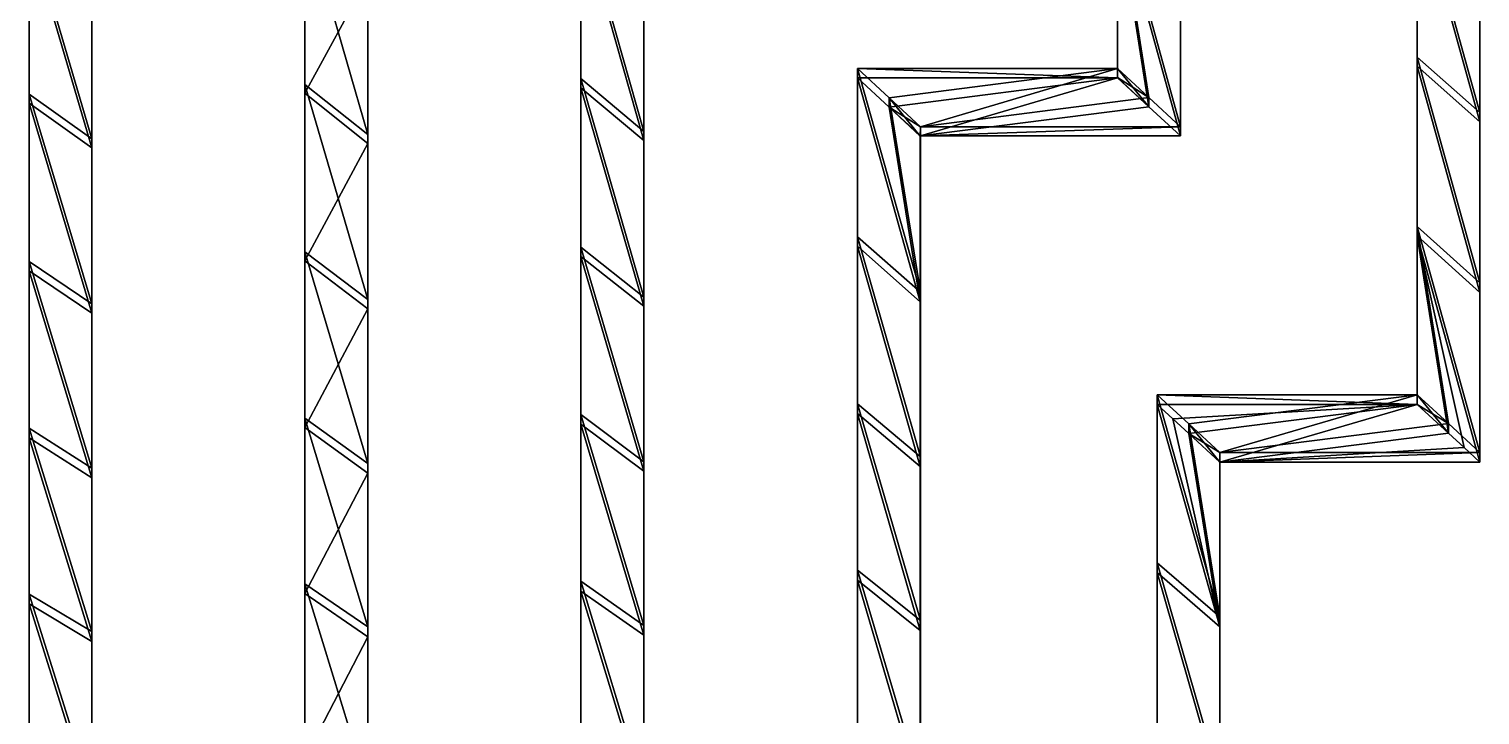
# Model space of a CAD drawing. Header units: inches. Extents: x -754 to 754, y 2181 to 6840.
# Drawn here: x -727 to -113, y 3650 to 3941 of the extents above; entities that cross this region are included whole.
import ezdxf

# ---------------------------------------------------------------- set-up
doc = ezdxf.new("R2010")
doc.units = ezdxf.units.IN
doc.header["$LTSCALE"] = 12.361043
doc.header["$MEASUREMENT"] = 0
for name, color, linetype in [('124', 7, 'CONTINUOUS'), ('125', 7, 'CONTINUOUS'), ('126', 7, 'CONTINUOUS'), ('127', 7, 'CONTINUOUS'), ('135', 7, 'CONTINUOUS'), ('136', 7, 'CONTINUOUS'), ('137', 7, 'CONTINUOUS'), ('138', 7, 'CONTINUOUS'), ('152', 7, 'CONTINUOUS'), ('154', 7, 'CONTINUOUS'), ('155', 7, 'CONTINUOUS'), ('161', 7, 'CONTINUOUS'), ('163', 7, 'CONTINUOUS'), ('164', 7, 'CONTINUOUS'), ('170', 7, 'CONTINUOUS'), ('171', 7, 'CONTINUOUS'), ('172', 7, 'CONTINUOUS'), ('173', 7, 'CONTINUOUS'), ('174', 7, 'CONTINUOUS'), ('175', 7, 'CONTINUOUS'), ('176', 7, 'CONTINUOUS'), ('177', 7, 'CONTINUOUS'), ('178', 7, 'CONTINUOUS'), ('190', 7, 'CONTINUOUS'), ('192', 7, 'CONTINUOUS'), ('193', 7, 'CONTINUOUS'), ('227', 7, 'CONTINUOUS'), ('228', 7, 'CONTINUOUS'), ('229', 7, 'CONTINUOUS'), ('230', 7, 'CONTINUOUS'), ('231', 7, 'CONTINUOUS'), ('232', 7, 'CONTINUOUS'), ('233', 7, 'CONTINUOUS'), ('234', 7, 'CONTINUOUS'), ('235', 7, 'CONTINUOUS'), ('236', 7, 'CONTINUOUS'), ('237', 7, 'CONTINUOUS'), ('238', 7, 'CONTINUOUS'), ('40', 7, 'CONTINUOUS'), ('43', 7, 'CONTINUOUS'), ('45', 7, 'CONTINUOUS'), ('49', 7, 'CONTINUOUS'), ('53', 7, 'CONTINUOUS'), ('57', 7, 'CONTINUOUS')]:
    doc.layers.add(name, color=color, linetype=linetype)

msp = doc.modelspace()

# ---------------------------------------------------------------- linework, layer by layer
at = {"layer": '124', "color": 7, "linetype": 'CONTINUOUS', "true_color": 0xa89b88}
for points in [[(-113.32, 3901.34, 45239.72), (-113.32, 3973.9, 45269.47), (-139.88, 3996.84, 45278.66), (-113.32, 3901.34, 45239.72)], [(-113.32, 3901.34, 45239.72), (-139.88, 3996.84, 45278.66), (-139.88, 3924.79, 45249.45), (-113.32, 3901.34, 45239.72)], [(-113.32, 3829.17, 45209.09), (-113.32, 3901.34, 45239.72), (-139.88, 3924.79, 45249.45), (-113.32, 3829.17, 45209.09)], [(-113.32, 3829.17, 45209.09), (-139.88, 3924.79, 45249.45), (-139.88, 3853.11, 45219.37), (-113.32, 3829.17, 45209.09)], [(-119.99, 3763.52, 45180.3), (-139.88, 3853.11, 45219.37), (-126.66, 3769.65, 45183.02), (-119.99, 3763.52, 45180.3)], [(-139.88, 3781.82, 45188.42), (-126.66, 3769.65, 45183.02), (-139.88, 3853.11, 45219.37), (-139.88, 3781.82, 45188.42)], [(-113.32, 3757.39, 45177.58), (-139.88, 3853.11, 45219.37), (-119.99, 3763.52, 45180.3), (-113.32, 3757.39, 45177.58)], [(-113.32, 3757.39, 45177.58), (-113.32, 3829.17, 45209.09), (-139.88, 3853.11, 45219.37), (-113.32, 3757.39, 45177.58)]]:
    msp.add_3dface(points, dxfattribs=at)
at = {"layer": '125', "color": 7, "linetype": 'CONTINUOUS', "true_color": 0xa89b88}
for points in [[(-139.9, 3785.86, 45179.27), (-126.66, 3773.71, 45173.88), (-139.88, 3781.82, 45188.42), (-139.9, 3785.86, 45179.27)], [(-126.66, 3773.71, 45173.88), (-126.66, 3769.65, 45183.02), (-139.88, 3781.82, 45188.42), (-126.66, 3773.71, 45173.88)]]:
    msp.add_3dface(points, dxfattribs=at)
at = {"layer": '126', "color": 7, "linetype": 'CONTINUOUS', "true_color": 0xa89b88}
for points in [[(-113.3, 3905.22, 45230.51), (-113.3, 3977.67, 45260.21), (-113.32, 3973.9, 45269.47), (-113.3, 3905.22, 45230.51)], [(-113.32, 3901.34, 45239.72), (-113.3, 3905.22, 45230.51), (-113.32, 3973.9, 45269.47), (-113.32, 3901.34, 45239.72)], [(-113.3, 3833.15, 45199.92), (-113.3, 3905.22, 45230.51), (-113.32, 3901.34, 45239.72), (-113.3, 3833.15, 45199.92)], [(-113.32, 3829.17, 45209.09), (-113.3, 3833.15, 45199.92), (-113.32, 3901.34, 45239.72), (-113.32, 3829.17, 45209.09)], [(-113.3, 3761.45, 45168.44), (-113.3, 3833.15, 45199.92), (-113.32, 3757.39, 45177.58), (-113.3, 3761.45, 45168.44)], [(-113.32, 3757.39, 45177.58), (-113.3, 3833.15, 45199.92), (-113.32, 3829.17, 45209.09), (-113.32, 3757.39, 45177.58)]]:
    msp.add_3dface(points, dxfattribs=at)
at = {"layer": '127', "color": 7, "linetype": 'CONTINUOUS', "true_color": 0xa89b88}
for points in [[(-139.9, 4000.54, 45269.37), (-139.9, 3928.6, 45240.21), (-139.88, 3996.84, 45278.66), (-139.9, 4000.54, 45269.37)], [(-139.88, 3996.84, 45278.66), (-139.9, 3928.6, 45240.21), (-139.88, 3924.79, 45249.45), (-139.88, 3996.84, 45278.66)], [(-139.9, 3928.6, 45240.21), (-139.9, 3857.04, 45210.17), (-139.88, 3924.79, 45249.45), (-139.9, 3928.6, 45240.21)], [(-139.88, 3924.79, 45249.45), (-139.9, 3857.04, 45210.17), (-139.88, 3853.11, 45219.37), (-139.88, 3924.79, 45249.45)], [(-139.9, 3857.04, 45210.17), (-139.9, 3785.86, 45179.27), (-139.88, 3853.11, 45219.37), (-139.9, 3857.04, 45210.17)], [(-139.9, 3785.86, 45179.27), (-139.88, 3781.82, 45188.42), (-139.88, 3853.11, 45219.37), (-139.9, 3785.86, 45179.27)]]:
    msp.add_3dface(points, dxfattribs=at)
at = {"layer": '135', "color": 7, "linetype": 'CONTINUOUS', "true_color": 0xa89b88}
for points in [[(-240.02, 3895.29, 45237.2), (-266.58, 3992.07, 45276.75), (-253.36, 3907.67, 45242.35), (-240.02, 3895.29, 45237.2)], [(-266.58, 3919.96, 45247.46), (-253.36, 3907.67, 45242.35), (-266.58, 3992.07, 45276.75), (-266.58, 3919.96, 45247.46)], [(-240.02, 3895.29, 45237.2), (-240.02, 3967.92, 45267.06), (-266.58, 3992.07, 45276.75), (-240.02, 3895.29, 45237.2)]]:
    msp.add_3dface(points, dxfattribs=at)
at = {"layer": '136', "color": 7, "linetype": 'CONTINUOUS', "true_color": 0xa89b88}
for points in [[(-266.6, 3923.78, 45238.22), (-253.36, 3911.51, 45233.11), (-266.58, 3919.96, 45247.46), (-266.6, 3923.78, 45238.22)], [(-253.36, 3911.51, 45233.11), (-253.36, 3907.67, 45242.35), (-266.58, 3919.96, 45247.46), (-253.36, 3911.51, 45233.11)]]:
    msp.add_3dface(points, dxfattribs=at)
at = {"layer": '137', "color": 7, "linetype": 'CONTINUOUS', "true_color": 0xa89b88}
for points in [[(-240, 3899.13, 45227.96), (-240, 3971.73, 45257.81), (-240.02, 3895.29, 45237.2), (-240, 3899.13, 45227.96)], [(-240.02, 3895.29, 45237.2), (-240, 3971.73, 45257.81), (-240.02, 3967.92, 45267.06), (-240.02, 3895.29, 45237.2)]]:
    msp.add_3dface(points, dxfattribs=at)
at = {"layer": '138', "color": 7, "linetype": 'CONTINUOUS', "true_color": 0xa89b88}
for points in [[(-266.6, 3995.83, 45267.49), (-266.6, 3923.78, 45238.22), (-266.58, 3992.07, 45276.75), (-266.6, 3995.83, 45267.49)], [(-266.6, 3923.78, 45238.22), (-266.58, 3919.96, 45247.46), (-266.58, 3992.07, 45276.75), (-266.6, 3923.78, 45238.22)]]:
    msp.add_3dface(points, dxfattribs=at)
at = {"layer": '152', "color": 7, "linetype": 'CONTINUOUS', "true_color": 0xa89b88}
for points in [[(-493.58, 3987.4, 45274.89), (-493.58, 3915.71, 45245.7), (-467.02, 3893.38, 45236.39), (-493.58, 3987.4, 45274.89)], [(-493.58, 3987.4, 45274.89), (-467.02, 3893.38, 45236.39), (-467.02, 3963.79, 45265.39), (-493.58, 3987.4, 45274.89)], [(-493.58, 3915.71, 45245.7), (-493.58, 3844.38, 45215.63), (-467.02, 3823.3, 45206.55), (-493.58, 3915.71, 45245.7)], [(-493.58, 3915.71, 45245.7), (-467.02, 3823.3, 45206.55), (-467.02, 3893.38, 45236.39), (-493.58, 3915.71, 45245.7)], [(-493.58, 3844.38, 45215.63), (-493.59, 3773.43, 45184.71), (-467.01, 3753.57, 45175.87), (-493.58, 3844.38, 45215.63)], [(-493.58, 3844.38, 45215.63), (-467.01, 3753.57, 45175.87), (-467.02, 3823.3, 45206.55), (-493.58, 3844.38, 45215.63)], [(-493.59, 3773.43, 45184.71), (-493.59, 3702.86, 45152.93), (-467.01, 3684.21, 45144.35), (-493.59, 3773.43, 45184.71)], [(-493.59, 3773.43, 45184.71), (-467.01, 3684.21, 45144.35), (-467.01, 3753.57, 45175.87), (-493.59, 3773.43, 45184.71)], [(-493.59, 3702.86, 45152.93), (-493.59, 3632.69, 45120.29), (-467.01, 3615.23, 45112.01), (-493.59, 3702.86, 45152.93)], [(-493.59, 3702.86, 45152.93), (-467.01, 3615.23, 45112.01), (-467.01, 3684.21, 45144.35), (-493.59, 3702.86, 45152.93)]]:
    msp.add_3dface(points, dxfattribs=at)
at = {"layer": '154', "color": 7, "linetype": 'CONTINUOUS', "true_color": 0xa89b88}
for points in [[(-493.6, 3991.13, 45265.61), (-493.6, 3919.55, 45236.46), (-493.58, 3987.4, 45274.89), (-493.6, 3991.13, 45265.61)], [(-493.58, 3987.4, 45274.89), (-493.6, 3919.55, 45236.46), (-493.58, 3915.71, 45245.7), (-493.58, 3987.4, 45274.89)], [(-493.6, 3919.55, 45236.46), (-493.6, 3848.33, 45206.45), (-493.58, 3915.71, 45245.7), (-493.6, 3919.55, 45236.46)], [(-493.58, 3915.71, 45245.7), (-493.6, 3848.33, 45206.45), (-493.58, 3844.38, 45215.63), (-493.58, 3915.71, 45245.7)], [(-493.6, 3848.33, 45206.45), (-493.6, 3777.49, 45175.57), (-493.58, 3844.38, 45215.63), (-493.6, 3848.33, 45206.45)], [(-493.58, 3844.38, 45215.63), (-493.6, 3777.49, 45175.57), (-493.59, 3773.43, 45184.71), (-493.58, 3844.38, 45215.63)], [(-493.6, 3777.49, 45175.57), (-493.6, 3707.03, 45143.84), (-493.59, 3773.43, 45184.71), (-493.6, 3777.49, 45175.57)], [(-493.59, 3773.43, 45184.71), (-493.6, 3707.03, 45143.84), (-493.59, 3702.86, 45152.93), (-493.59, 3773.43, 45184.71)], [(-493.6, 3707.03, 45143.84), (-493.6, 3636.97, 45111.26), (-493.59, 3702.86, 45152.93), (-493.6, 3707.03, 45143.84)], [(-493.59, 3702.86, 45152.93), (-493.6, 3636.97, 45111.26), (-493.59, 3632.69, 45120.29), (-493.59, 3702.86, 45152.93)]]:
    msp.add_3dface(points, dxfattribs=at)
at = {"layer": '155', "color": 7, "linetype": 'CONTINUOUS', "true_color": 0xa89b88}
for points in [[(-467, 3897.14, 45227.13), (-467, 3967.49, 45256.1), (-467.02, 3893.38, 45236.39), (-467, 3897.14, 45227.13)], [(-467.02, 3893.38, 45236.39), (-467, 3967.49, 45256.1), (-467.02, 3963.79, 45265.39), (-467.02, 3893.38, 45236.39)], [(-467, 3827.15, 45197.33), (-467, 3897.14, 45227.13), (-467.02, 3823.3, 45206.55), (-467, 3827.15, 45197.33)], [(-467.02, 3823.3, 45206.55), (-467, 3897.14, 45227.13), (-467.02, 3893.38, 45236.39), (-467.02, 3823.3, 45206.55)], [(-467.01, 3753.57, 45175.87), (-467, 3827.15, 45197.33), (-467.02, 3823.3, 45206.55), (-467.01, 3753.57, 45175.87)], [(-467, 3757.53, 45166.69), (-467, 3827.15, 45197.33), (-467.01, 3753.57, 45175.87), (-467, 3757.53, 45166.69)], [(-467, 3688.29, 45135.23), (-467, 3757.53, 45166.69), (-467.01, 3684.21, 45144.35), (-467, 3688.29, 45135.23)], [(-467.01, 3684.21, 45144.35), (-467, 3757.53, 45166.69), (-467.01, 3753.57, 45175.87), (-467.01, 3684.21, 45144.35)], [(-467, 3619.43, 45102.93), (-467, 3688.29, 45135.23), (-467.01, 3615.23, 45112.01), (-467, 3619.43, 45102.93)], [(-467.01, 3615.23, 45112.01), (-467, 3688.29, 45135.23), (-467.01, 3684.21, 45144.35), (-467.01, 3615.23, 45112.01)]]:
    msp.add_3dface(points, dxfattribs=at)
at = {"layer": '161', "color": 7, "linetype": 'CONTINUOUS', "true_color": 0xa89b88}
for points in [[(-610.28, 3984.61, 45273.77), (-610.28, 3913.39, 45244.73), (-583.72, 3962.35, 45264.8), (-610.28, 3984.61, 45273.77)], [(-610.28, 3913.39, 45244.73), (-583.72, 3892.11, 45235.86), (-583.72, 3962.35, 45264.8), (-610.28, 3913.39, 45244.73)], [(-610.28, 3913.39, 45244.73), (-610.29, 3842.52, 45214.83), (-583.72, 3892.11, 45235.86), (-610.28, 3913.39, 45244.73)], [(-610.29, 3842.52, 45214.83), (-583.71, 3822.22, 45206.08), (-583.72, 3892.11, 45235.86), (-610.29, 3842.52, 45214.83)], [(-610.29, 3842.52, 45214.83), (-610.29, 3772.01, 45184.08), (-583.71, 3822.22, 45206.08), (-610.29, 3842.52, 45214.83)], [(-610.29, 3772.01, 45184.08), (-583.71, 3752.7, 45175.48), (-583.71, 3822.22, 45206.08), (-610.29, 3772.01, 45184.08)], [(-610.29, 3772.01, 45184.08), (-610.29, 3701.87, 45152.47), (-583.71, 3752.7, 45175.48), (-610.29, 3772.01, 45184.08)], [(-610.29, 3701.87, 45152.47), (-583.71, 3683.57, 45144.06), (-583.71, 3752.7, 45175.48), (-610.29, 3701.87, 45152.47)], [(-610.29, 3701.87, 45152.47), (-610.29, 3632.12, 45120.02), (-583.71, 3683.57, 45144.06), (-610.29, 3701.87, 45152.47)], [(-610.29, 3632.12, 45120.02), (-583.71, 3614.83, 45111.82), (-583.71, 3683.57, 45144.06), (-610.29, 3632.12, 45120.02)]]:
    msp.add_3dface(points, dxfattribs=at)
at = {"layer": '163', "color": 7, "linetype": 'CONTINUOUS', "true_color": 0xa89b88}
for points in [[(-610.3, 3988.2, 45264.44), (-610.3, 3917.08, 45235.45), (-610.28, 3913.39, 45244.73), (-610.3, 3988.2, 45264.44)], [(-610.28, 3984.61, 45273.77), (-610.3, 3988.2, 45264.44), (-610.28, 3913.39, 45244.73), (-610.28, 3984.61, 45273.77)], [(-610.3, 3917.08, 45235.45), (-610.3, 3846.32, 45205.6), (-610.29, 3842.52, 45214.83), (-610.3, 3917.08, 45235.45)], [(-610.28, 3913.39, 45244.73), (-610.3, 3917.08, 45235.45), (-610.29, 3842.52, 45214.83), (-610.28, 3913.39, 45244.73)], [(-610.3, 3846.32, 45205.6), (-610.3, 3775.94, 45174.9), (-610.29, 3772.01, 45184.08), (-610.3, 3846.32, 45205.6)], [(-610.29, 3842.52, 45214.83), (-610.3, 3846.32, 45205.6), (-610.29, 3772.01, 45184.08), (-610.29, 3842.52, 45214.83)], [(-610.3, 3775.94, 45174.9), (-610.3, 3705.94, 45143.35), (-610.29, 3701.87, 45152.47), (-610.3, 3775.94, 45174.9)], [(-610.29, 3772.01, 45184.08), (-610.3, 3775.94, 45174.9), (-610.29, 3701.87, 45152.47), (-610.29, 3772.01, 45184.08)], [(-610.3, 3705.94, 45143.35), (-610.3, 3636.33, 45110.97), (-610.29, 3632.12, 45120.02), (-610.3, 3705.94, 45143.35)], [(-610.29, 3701.87, 45152.47), (-610.3, 3705.94, 45143.35), (-610.29, 3632.12, 45120.02), (-610.29, 3701.87, 45152.47)]]:
    msp.add_3dface(points, dxfattribs=at)
at = {"layer": '164', "color": 7, "linetype": 'CONTINUOUS', "true_color": 0xa89b88}
for points in [[(-583.7, 3895.96, 45226.64), (-583.7, 3966.09, 45255.53), (-583.72, 3892.11, 45235.86), (-583.7, 3895.96, 45226.64)], [(-583.72, 3892.11, 45235.86), (-583.7, 3966.09, 45255.53), (-583.72, 3962.35, 45264.8), (-583.72, 3892.11, 45235.86)], [(-583.71, 3822.22, 45206.08), (-583.7, 3895.96, 45226.64), (-583.72, 3892.11, 45235.86), (-583.71, 3822.22, 45206.08)], [(-583.7, 3826.19, 45196.92), (-583.7, 3895.96, 45226.64), (-583.71, 3822.22, 45206.08), (-583.7, 3826.19, 45196.92)], [(-583.7, 3756.78, 45166.36), (-583.7, 3826.19, 45196.92), (-583.71, 3752.7, 45175.48), (-583.7, 3756.78, 45166.36)], [(-583.71, 3752.7, 45175.48), (-583.7, 3826.19, 45196.92), (-583.71, 3822.22, 45206.08), (-583.71, 3752.7, 45175.48)], [(-583.7, 3687.75, 45134.99), (-583.7, 3756.78, 45166.36), (-583.71, 3683.57, 45144.06), (-583.7, 3687.75, 45134.99)], [(-583.71, 3683.57, 45144.06), (-583.7, 3756.78, 45166.36), (-583.71, 3752.7, 45175.48), (-583.71, 3683.57, 45144.06)], [(-583.7, 3619.1, 45102.79), (-583.7, 3687.75, 45134.99), (-583.71, 3614.83, 45111.82), (-583.7, 3619.1, 45102.79)], [(-583.71, 3614.83, 45111.82), (-583.7, 3687.75, 45134.99), (-583.71, 3683.57, 45144.06), (-583.71, 3614.83, 45111.82)]]:
    msp.add_3dface(points, dxfattribs=at)
at = {"layer": '170', "color": 7, "linetype": 'CONTINUOUS', "true_color": 0xa89b88}
for points in [[(-249.9, 3714.88, 45147.43), (-249.9, 3785.86, 45179.27), (-223.3, 3691.96, 45136.92), (-249.9, 3714.88, 45147.43)], [(-223.3, 3691.96, 45136.92), (-249.9, 3785.86, 45179.27), (-236.47, 3773.54, 45173.81), (-223.3, 3691.96, 45136.92)], [(-223.3, 3761.45, 45168.44), (-223.3, 3691.96, 45136.92), (-236.47, 3773.54, 45173.81), (-223.3, 3761.45, 45168.44)], [(-249.9, 3644.3, 45114.71), (-249.9, 3714.88, 45147.43), (-223.3, 3622.85, 45104.56), (-249.9, 3644.3, 45114.71)], [(-223.3, 3622.85, 45104.56), (-249.9, 3714.88, 45147.43), (-223.3, 3691.96, 45136.92), (-223.3, 3622.85, 45104.56)]]:
    msp.add_3dface(points, dxfattribs=at)
at = {"layer": '171', "color": 7, "linetype": 'CONTINUOUS', "true_color": 0xa89b88}
for points in [[(-223.32, 3687.81, 45146.01), (-249.88, 3781.8, 45188.41), (-249.88, 3710.75, 45156.53), (-223.32, 3687.81, 45146.01)], [(-249.88, 3781.8, 45188.41), (-223.32, 3687.81, 45146.01), (-243.18, 3775.64, 45185.68), (-249.88, 3781.8, 45188.41)], [(-243.18, 3775.64, 45185.68), (-223.32, 3687.81, 45146.01), (-236.47, 3769.48, 45182.95), (-243.18, 3775.64, 45185.68)], [(-223.32, 3757.38, 45177.57), (-236.47, 3769.48, 45182.95), (-223.32, 3687.81, 45146.01), (-223.32, 3757.38, 45177.57)], [(-223.32, 3618.62, 45113.62), (-223.32, 3687.81, 45146.01), (-249.88, 3710.75, 45156.53), (-223.32, 3618.62, 45113.62)], [(-223.32, 3618.62, 45113.62), (-249.88, 3710.75, 45156.53), (-249.88, 3640.09, 45123.78), (-223.32, 3618.62, 45113.62)]]:
    msp.add_3dface(points, dxfattribs=at)
at = {"layer": '172', "color": 7, "linetype": 'CONTINUOUS', "true_color": 0xa89b88}
for points in [[(-223.3, 3691.96, 45136.92), (-223.3, 3761.45, 45168.44), (-223.32, 3687.81, 45146.01), (-223.3, 3691.96, 45136.92)], [(-223.32, 3687.81, 45146.01), (-223.3, 3761.45, 45168.44), (-223.32, 3757.38, 45177.57), (-223.32, 3687.81, 45146.01)], [(-223.3, 3622.85, 45104.56), (-223.3, 3691.96, 45136.92), (-223.32, 3618.62, 45113.62), (-223.3, 3622.85, 45104.56)], [(-223.32, 3618.62, 45113.62), (-223.3, 3691.96, 45136.92), (-223.32, 3687.81, 45146.01), (-223.32, 3618.62, 45113.62)]]:
    msp.add_3dface(points, dxfattribs=at)
at = {"layer": '173', "color": 7, "linetype": 'CONTINUOUS', "true_color": 0xa89b88}
for points in [[(-223.3, 3761.45, 45168.44), (-236.47, 3773.54, 45173.81), (-223.32, 3757.38, 45177.57), (-223.3, 3761.45, 45168.44)], [(-223.32, 3757.38, 45177.57), (-236.47, 3773.54, 45173.81), (-236.47, 3769.48, 45182.95), (-223.32, 3757.38, 45177.57)]]:
    msp.add_3dface(points, dxfattribs=at)
at = {"layer": '174', "color": 7, "linetype": 'CONTINUOUS', "true_color": 0xa89b88}
for points in [[(-249.9, 3785.86, 45179.27), (-249.9, 3714.88, 45147.43), (-249.88, 3781.8, 45188.41), (-249.9, 3785.86, 45179.27)], [(-249.88, 3781.8, 45188.41), (-249.9, 3714.88, 45147.43), (-249.88, 3710.75, 45156.53), (-249.88, 3781.8, 45188.41)], [(-249.9, 3714.88, 45147.43), (-249.9, 3644.3, 45114.71), (-249.88, 3640.09, 45123.78), (-249.9, 3714.88, 45147.43)], [(-249.88, 3710.75, 45156.53), (-249.9, 3714.88, 45147.43), (-249.88, 3640.09, 45123.78), (-249.88, 3710.75, 45156.53)]]:
    msp.add_3dface(points, dxfattribs=at)
at = {"layer": '175', "color": 7, "linetype": 'CONTINUOUS', "true_color": 0xa89b88}
for points in [[(-376.58, 3919.94, 45247.45), (-350.02, 3825.24, 45207.39), (-363.2, 3907.53, 45242.29), (-376.58, 3919.94, 45247.45)], [(-376.58, 3919.94, 45247.45), (-376.58, 3848.76, 45217.51), (-350.02, 3825.24, 45207.39), (-376.58, 3919.94, 45247.45)], [(-350.02, 3895.27, 45237.19), (-363.2, 3907.53, 45242.29), (-350.02, 3825.24, 45207.39), (-350.02, 3895.27, 45237.19)], [(-376.58, 3848.76, 45217.51), (-376.58, 3777.94, 45186.71), (-350.02, 3755.56, 45176.76), (-376.58, 3848.76, 45217.51)], [(-376.58, 3848.76, 45217.51), (-350.02, 3755.56, 45176.76), (-350.02, 3825.24, 45207.39), (-376.58, 3848.76, 45217.51)], [(-376.58, 3777.94, 45186.71), (-376.58, 3707.51, 45155.05), (-350.02, 3686.27, 45145.3), (-376.58, 3777.94, 45186.71)], [(-376.58, 3777.94, 45186.71), (-350.02, 3686.27, 45145.3), (-350.02, 3755.56, 45176.76), (-376.58, 3777.94, 45186.71)], [(-376.58, 3707.51, 45155.05), (-376.59, 3637.47, 45122.54), (-350.01, 3617.35, 45113.01), (-376.58, 3707.51, 45155.05)], [(-376.58, 3707.51, 45155.05), (-350.01, 3617.35, 45113.01), (-350.02, 3686.27, 45145.3), (-376.58, 3707.51, 45155.05)]]:
    msp.add_3dface(points, dxfattribs=at)
at = {"layer": '176', "color": 7, "linetype": 'CONTINUOUS', "true_color": 0xa89b88}
for points in [[(-350, 3899.13, 45227.96), (-363.2, 3911.37, 45233.05), (-350.02, 3895.27, 45237.19), (-350, 3899.13, 45227.96)], [(-363.2, 3911.37, 45233.05), (-363.2, 3907.53, 45242.29), (-350.02, 3895.27, 45237.19), (-363.2, 3911.37, 45233.05)]]:
    msp.add_3dface(points, dxfattribs=at)
at = {"layer": '177', "color": 7, "linetype": 'CONTINUOUS', "true_color": 0xa89b88}
for points in [[(-376.6, 3923.78, 45238.22), (-376.6, 3852.7, 45208.32), (-376.58, 3919.94, 45247.45), (-376.6, 3923.78, 45238.22)], [(-376.58, 3919.94, 45247.45), (-376.6, 3852.7, 45208.32), (-376.58, 3848.76, 45217.51), (-376.58, 3919.94, 45247.45)], [(-376.6, 3852.7, 45208.32), (-376.6, 3782, 45177.57), (-376.58, 3848.76, 45217.51), (-376.6, 3852.7, 45208.32)], [(-376.58, 3848.76, 45217.51), (-376.6, 3782, 45177.57), (-376.58, 3777.94, 45186.71), (-376.58, 3848.76, 45217.51)], [(-376.6, 3782, 45177.57), (-376.6, 3711.67, 45145.96), (-376.58, 3777.94, 45186.71), (-376.6, 3782, 45177.57)], [(-376.58, 3777.94, 45186.71), (-376.6, 3711.67, 45145.96), (-376.58, 3707.51, 45155.05), (-376.58, 3777.94, 45186.71)], [(-376.6, 3711.67, 45145.96), (-376.6, 3641.75, 45113.51), (-376.58, 3707.51, 45155.05), (-376.6, 3711.67, 45145.96)], [(-376.58, 3707.51, 45155.05), (-376.6, 3641.75, 45113.51), (-376.59, 3637.47, 45122.54), (-376.58, 3707.51, 45155.05)]]:
    msp.add_3dface(points, dxfattribs=at)
at = {"layer": '178', "color": 7, "linetype": 'CONTINUOUS', "true_color": 0xa89b88}
for points in [[(-350, 3829.2, 45198.21), (-350, 3899.13, 45227.96), (-350.02, 3825.24, 45207.39), (-350, 3829.2, 45198.21)], [(-350, 3899.13, 45227.96), (-350.02, 3895.27, 45237.19), (-350.02, 3825.24, 45207.39), (-350, 3899.13, 45227.96)], [(-350, 3759.63, 45167.63), (-350, 3829.2, 45198.21), (-350.02, 3755.56, 45176.76), (-350, 3759.63, 45167.63)], [(-350.02, 3755.56, 45176.76), (-350, 3829.2, 45198.21), (-350.02, 3825.24, 45207.39), (-350.02, 3755.56, 45176.76)], [(-350, 3690.44, 45136.22), (-350, 3759.63, 45167.63), (-350.02, 3686.27, 45145.3), (-350, 3690.44, 45136.22)], [(-350.02, 3686.27, 45145.3), (-350, 3759.63, 45167.63), (-350.02, 3755.56, 45176.76), (-350.02, 3686.27, 45145.3)], [(-350.01, 3617.35, 45113.01), (-350, 3690.44, 45136.22), (-350.02, 3686.27, 45145.3), (-350.01, 3617.35, 45113.01)], [(-350, 3621.64, 45103.99), (-350, 3690.44, 45136.22), (-350.01, 3617.35, 45113.01), (-350, 3621.64, 45103.99)]]:
    msp.add_3dface(points, dxfattribs=at)
at = {"layer": '190', "color": 7, "linetype": 'CONTINUOUS', "true_color": 0xa89b88}
for points in [[(-726.99, 3980.51, 45272.12), (-726.99, 3909.19, 45242.99), (-700.41, 3890.22, 45235.07), (-726.99, 3980.51, 45272.12)], [(-726.99, 3980.51, 45272.12), (-700.41, 3890.22, 45235.07), (-700.41, 3960.5, 45264.05), (-726.99, 3980.51, 45272.12)], [(-726.99, 3909.19, 45242.99), (-726.99, 3838.23, 45213), (-700.41, 3820.31, 45205.26), (-726.99, 3909.19, 45242.99)], [(-726.99, 3909.19, 45242.99), (-700.41, 3820.31, 45205.26), (-700.41, 3890.22, 45235.07), (-726.99, 3909.19, 45242.99)], [(-726.99, 3838.23, 45213), (-726.99, 3767.65, 45182.15), (-700.41, 3750.76, 45174.62), (-726.99, 3838.23, 45213)], [(-726.99, 3838.23, 45213), (-700.41, 3750.76, 45174.62), (-700.41, 3820.31, 45205.26), (-726.99, 3838.23, 45213)], [(-726.99, 3767.65, 45182.15), (-726.99, 3697.45, 45150.45), (-700.41, 3681.58, 45143.15), (-726.99, 3767.65, 45182.15)], [(-726.99, 3767.65, 45182.15), (-700.41, 3681.58, 45143.15), (-700.41, 3750.76, 45174.62), (-726.99, 3767.65, 45182.15)], [(-726.99, 3697.45, 45150.45), (-726.99, 3627.62, 45117.9), (-700.41, 3612.77, 45110.85), (-726.99, 3697.45, 45150.45)], [(-726.99, 3697.45, 45150.45), (-700.41, 3612.77, 45110.85), (-700.41, 3681.58, 45143.15), (-726.99, 3697.45, 45150.45)]]:
    msp.add_3dface(points, dxfattribs=at)
at = {"layer": '192', "color": 7, "linetype": 'CONTINUOUS', "true_color": 0xa89b88}
for points in [[(-727, 3984.24, 45262.86), (-727, 3913.03, 45233.77), (-726.99, 3980.51, 45272.12), (-727, 3984.24, 45262.86)], [(-726.99, 3980.51, 45272.12), (-727, 3913.03, 45233.77), (-726.99, 3909.19, 45242.99), (-726.99, 3980.51, 45272.12)], [(-727, 3913.03, 45233.77), (-727, 3842.18, 45203.82), (-726.99, 3909.19, 45242.99), (-727, 3913.03, 45233.77)], [(-726.99, 3909.19, 45242.99), (-727, 3842.18, 45203.82), (-726.99, 3838.23, 45213), (-726.99, 3909.19, 45242.99)], [(-727, 3842.18, 45203.82), (-727, 3771.71, 45173.02), (-726.99, 3838.23, 45213), (-727, 3842.18, 45203.82)], [(-726.99, 3838.23, 45213), (-727, 3771.71, 45173.02), (-726.99, 3767.65, 45182.15), (-726.99, 3838.23, 45213)], [(-727, 3771.71, 45173.02), (-727, 3701.61, 45141.37), (-726.99, 3697.45, 45150.45), (-727, 3771.71, 45173.02)], [(-726.99, 3767.65, 45182.15), (-727, 3771.71, 45173.02), (-726.99, 3697.45, 45150.45), (-726.99, 3767.65, 45182.15)], [(-727, 3701.61, 45141.37), (-727, 3631.91, 45108.88), (-726.99, 3697.45, 45150.45), (-727, 3701.61, 45141.37)], [(-726.99, 3697.45, 45150.45), (-727, 3631.91, 45108.88), (-726.99, 3627.62, 45117.9), (-726.99, 3697.45, 45150.45)]]:
    msp.add_3dface(points, dxfattribs=at)
at = {"layer": '193', "color": 7, "linetype": 'CONTINUOUS', "true_color": 0xa89b88}
for points in [[(-700.4, 3894.08, 45225.86), (-700.4, 3964.25, 45254.79), (-700.41, 3890.22, 45235.07), (-700.4, 3894.08, 45225.86)], [(-700.41, 3890.22, 45235.07), (-700.4, 3964.25, 45254.79), (-700.41, 3960.5, 45264.05), (-700.41, 3890.22, 45235.07)], [(-700.4, 3824.27, 45196.09), (-700.4, 3894.08, 45225.86), (-700.41, 3820.31, 45205.26), (-700.4, 3824.27, 45196.09)], [(-700.41, 3820.31, 45205.26), (-700.4, 3894.08, 45225.86), (-700.41, 3890.22, 45235.07), (-700.41, 3820.31, 45205.26)], [(-700.4, 3754.83, 45165.49), (-700.4, 3824.27, 45196.09), (-700.41, 3750.76, 45174.62), (-700.4, 3754.83, 45165.49)], [(-700.41, 3750.76, 45174.62), (-700.4, 3824.27, 45196.09), (-700.41, 3820.31, 45205.26), (-700.41, 3750.76, 45174.62)], [(-700.4, 3685.76, 45134.07), (-700.4, 3754.83, 45165.49), (-700.41, 3681.58, 45143.15), (-700.4, 3685.76, 45134.07)], [(-700.41, 3681.58, 45143.15), (-700.4, 3754.83, 45165.49), (-700.41, 3750.76, 45174.62), (-700.41, 3681.58, 45143.15)], [(-700.4, 3617.07, 45101.82), (-700.4, 3685.76, 45134.07), (-700.41, 3612.77, 45110.85), (-700.4, 3617.07, 45101.82)], [(-700.41, 3612.77, 45110.85), (-700.4, 3685.76, 45134.07), (-700.41, 3681.58, 45143.15), (-700.41, 3612.77, 45110.85)]]:
    msp.add_3dface(points, dxfattribs=at)
at = {"layer": '227', "color": 7, "linetype": 'CONTINUOUS', "true_color": 0xa89b88}
for points in [[(-236.47, 3773.54, 45173.81), (-249.9, 3785.86, 45179.27), (-139.9, 3785.86, 45179.27), (-236.47, 3773.54, 45173.81)], [(-236.47, 3773.54, 45173.81), (-139.9, 3785.86, 45179.27), (-223.3, 3761.45, 45168.44), (-236.47, 3773.54, 45173.81)], [(-139.9, 3785.86, 45179.27), (-126.66, 3773.71, 45173.88), (-223.3, 3761.45, 45168.44), (-139.9, 3785.86, 45179.27)], [(-126.66, 3773.71, 45173.88), (-113.3, 3761.45, 45168.44), (-223.3, 3761.45, 45168.44), (-126.66, 3773.71, 45173.88)]]:
    msp.add_3dface(points, dxfattribs=at)
at = {"layer": '228', "color": 7, "linetype": 'CONTINUOUS', "true_color": 0xa89b88}
for points in [[(-249.88, 3781.8, 45188.41), (-243.18, 3775.64, 45185.68), (-139.9, 3781.8, 45188.41), (-249.88, 3781.8, 45188.41)], [(-243.18, 3775.64, 45185.68), (-236.47, 3769.48, 45182.95), (-139.9, 3781.8, 45188.41), (-243.18, 3775.64, 45185.68)], [(-223.3, 3757.39, 45177.58), (-139.9, 3781.8, 45188.41), (-236.47, 3769.48, 45182.95), (-223.3, 3757.39, 45177.58)], [(-139.9, 3781.8, 45188.41), (-223.3, 3757.39, 45177.58), (-126.66, 3769.65, 45183.02), (-139.9, 3781.8, 45188.41)], [(-119.99, 3763.52, 45180.3), (-126.66, 3769.65, 45183.02), (-223.3, 3757.39, 45177.58), (-119.99, 3763.52, 45180.3)], [(-113.32, 3757.39, 45177.58), (-119.99, 3763.52, 45180.3), (-223.3, 3757.39, 45177.58), (-113.32, 3757.39, 45177.58)]]:
    msp.add_3dface(points, dxfattribs=at)
at = {"layer": '229', "color": 7, "linetype": 'CONTINUOUS', "true_color": 0xa89b88}
for points in [[(-126.66, 3769.65, 45183.02), (-126.66, 3773.71, 45173.88), (-139.9, 3785.86, 45179.27), (-126.66, 3769.65, 45183.02)], [(-126.66, 3769.65, 45183.02), (-139.9, 3785.86, 45179.27), (-139.9, 3781.8, 45188.41), (-126.66, 3769.65, 45183.02)]]:
    msp.add_3dface(points, dxfattribs=at)
at = {"layer": '230', "color": 7, "linetype": 'CONTINUOUS', "true_color": 0xa89b88}
for points in [[(-249.9, 3785.86, 45179.27), (-249.88, 3781.8, 45188.41), (-139.9, 3781.8, 45188.41), (-249.9, 3785.86, 45179.27)], [(-139.9, 3785.86, 45179.27), (-249.9, 3785.86, 45179.27), (-139.9, 3781.8, 45188.41), (-139.9, 3785.86, 45179.27)]]:
    msp.add_3dface(points, dxfattribs=at)
at = {"layer": '231', "color": 7, "linetype": 'CONTINUOUS', "true_color": 0xa89b88}
for points in [[(-236.47, 3769.48, 45182.95), (-236.47, 3773.54, 45173.81), (-223.3, 3761.45, 45168.44), (-236.47, 3769.48, 45182.95)], [(-236.47, 3769.48, 45182.95), (-223.3, 3761.45, 45168.44), (-223.3, 3757.39, 45177.58), (-236.47, 3769.48, 45182.95)]]:
    msp.add_3dface(points, dxfattribs=at)
at = {"layer": '232', "color": 7, "linetype": 'CONTINUOUS', "true_color": 0xa89b88}
for points in [[(-113.3, 3761.45, 45168.44), (-113.32, 3757.39, 45177.58), (-223.3, 3757.39, 45177.58), (-113.3, 3761.45, 45168.44)], [(-223.3, 3761.45, 45168.44), (-113.3, 3761.45, 45168.44), (-223.3, 3757.39, 45177.58), (-223.3, 3761.45, 45168.44)]]:
    msp.add_3dface(points, dxfattribs=at)
at = {"layer": '233', "color": 7, "linetype": 'CONTINUOUS', "true_color": 0xa89b88}
for points in [[(-363.2, 3911.37, 45233.05), (-376.6, 3923.78, 45238.22), (-266.6, 3923.78, 45238.22), (-363.2, 3911.37, 45233.05)], [(-363.2, 3911.37, 45233.05), (-266.6, 3923.78, 45238.22), (-350, 3899.13, 45227.96), (-363.2, 3911.37, 45233.05)], [(-266.6, 3923.78, 45238.22), (-253.36, 3911.51, 45233.11), (-350, 3899.13, 45227.96), (-266.6, 3923.78, 45238.22)], [(-253.36, 3911.51, 45233.11), (-240, 3899.13, 45227.96), (-350, 3899.13, 45227.96), (-253.36, 3911.51, 45233.11)]]:
    msp.add_3dface(points, dxfattribs=at)
at = {"layer": '234', "color": 7, "linetype": 'CONTINUOUS', "true_color": 0xa89b88}
for points in [[(-376.58, 3919.94, 45247.45), (-363.2, 3907.53, 45242.29), (-266.6, 3919.94, 45247.45), (-376.58, 3919.94, 45247.45)], [(-350, 3895.29, 45237.2), (-266.6, 3919.94, 45247.45), (-363.2, 3907.53, 45242.29), (-350, 3895.29, 45237.2)], [(-266.6, 3919.94, 45247.45), (-350, 3895.29, 45237.2), (-253.36, 3907.67, 45242.35), (-266.6, 3919.94, 45247.45)], [(-240.02, 3895.29, 45237.2), (-253.36, 3907.67, 45242.35), (-350, 3895.29, 45237.2), (-240.02, 3895.29, 45237.2)]]:
    msp.add_3dface(points, dxfattribs=at)
at = {"layer": '235', "color": 7, "linetype": 'CONTINUOUS', "true_color": 0xa89b88}
for points in [[(-253.36, 3907.67, 45242.35), (-253.36, 3911.51, 45233.11), (-266.6, 3923.78, 45238.22), (-253.36, 3907.67, 45242.35)], [(-253.36, 3907.67, 45242.35), (-266.6, 3923.78, 45238.22), (-266.6, 3919.94, 45247.45), (-253.36, 3907.67, 45242.35)]]:
    msp.add_3dface(points, dxfattribs=at)
at = {"layer": '236', "color": 7, "linetype": 'CONTINUOUS', "true_color": 0xa89b88}
for points in [[(-376.6, 3923.78, 45238.22), (-376.58, 3919.94, 45247.45), (-266.6, 3919.94, 45247.45), (-376.6, 3923.78, 45238.22)], [(-266.6, 3923.78, 45238.22), (-376.6, 3923.78, 45238.22), (-266.6, 3919.94, 45247.45), (-266.6, 3923.78, 45238.22)]]:
    msp.add_3dface(points, dxfattribs=at)
at = {"layer": '237', "color": 7, "linetype": 'CONTINUOUS', "true_color": 0xa89b88}
for points in [[(-363.2, 3907.53, 45242.29), (-363.2, 3911.37, 45233.05), (-350, 3899.13, 45227.96), (-363.2, 3907.53, 45242.29)], [(-363.2, 3907.53, 45242.29), (-350, 3899.13, 45227.96), (-350, 3895.29, 45237.2), (-363.2, 3907.53, 45242.29)]]:
    msp.add_3dface(points, dxfattribs=at)
at = {"layer": '238', "color": 7, "linetype": 'CONTINUOUS', "true_color": 0xa89b88}
for points in [[(-240, 3899.13, 45227.96), (-240.02, 3895.29, 45237.2), (-350, 3895.29, 45237.2), (-240, 3899.13, 45227.96)], [(-350, 3899.13, 45227.96), (-240, 3899.13, 45227.96), (-350, 3895.29, 45237.2), (-350, 3899.13, 45227.96)]]:
    msp.add_3dface(points, dxfattribs=at)
at = {"layer": '40', "color": 7, "linetype": 'CONTINUOUS', "true_color": 0xa89b88}
for points in [[(-113.3, 3977.67, 45260.21), (-113.3, 3905.22, 45230.51), (-139.9, 4000.54, 45269.37), (-113.3, 3977.67, 45260.21)], [(-139.9, 4000.54, 45269.37), (-113.3, 3905.22, 45230.51), (-139.9, 3928.6, 45240.21), (-139.9, 4000.54, 45269.37)], [(-113.3, 3905.22, 45230.51), (-113.3, 3833.15, 45199.92), (-139.9, 3928.6, 45240.21), (-113.3, 3905.22, 45230.51)], [(-139.9, 3928.6, 45240.21), (-113.3, 3833.15, 45199.92), (-139.9, 3857.04, 45210.17), (-139.9, 3928.6, 45240.21)], [(-113.3, 3833.15, 45199.92), (-113.3, 3761.45, 45168.44), (-139.9, 3857.04, 45210.17), (-113.3, 3833.15, 45199.92)], [(-139.9, 3857.04, 45210.17), (-113.3, 3761.45, 45168.44), (-126.66, 3773.71, 45173.88), (-139.9, 3857.04, 45210.17)], [(-139.9, 3785.86, 45179.27), (-139.9, 3857.04, 45210.17), (-126.66, 3773.71, 45173.88), (-139.9, 3785.86, 45179.27)]]:
    msp.add_3dface(points, dxfattribs=at)
at = {"layer": '43', "color": 7, "linetype": 'CONTINUOUS', "true_color": 0xa89b88}
for points in [[(-240, 3971.73, 45257.81), (-240, 3899.13, 45227.96), (-266.6, 3995.83, 45267.49), (-240, 3971.73, 45257.81)], [(-266.6, 3995.83, 45267.49), (-240, 3899.13, 45227.96), (-253.36, 3911.51, 45233.11), (-266.6, 3995.83, 45267.49)], [(-266.6, 3923.78, 45238.22), (-266.6, 3995.83, 45267.49), (-253.36, 3911.51, 45233.11), (-266.6, 3923.78, 45238.22)]]:
    msp.add_3dface(points, dxfattribs=at)
at = {"layer": '45', "color": 7, "linetype": 'CONTINUOUS', "true_color": 0xa89b88}
for points in [[(-376.6, 3852.7, 45208.32), (-376.6, 3923.78, 45238.22), (-350, 3829.2, 45198.21), (-376.6, 3852.7, 45208.32)], [(-350, 3829.2, 45198.21), (-376.6, 3923.78, 45238.22), (-363.2, 3911.37, 45233.05), (-350, 3829.2, 45198.21)], [(-350, 3899.13, 45227.96), (-350, 3829.2, 45198.21), (-363.2, 3911.37, 45233.05), (-350, 3899.13, 45227.96)], [(-376.6, 3782, 45177.57), (-376.6, 3852.7, 45208.32), (-350, 3759.63, 45167.63), (-376.6, 3782, 45177.57)], [(-350, 3759.63, 45167.63), (-376.6, 3852.7, 45208.32), (-350, 3829.2, 45198.21), (-350, 3759.63, 45167.63)], [(-376.6, 3711.67, 45145.96), (-376.6, 3782, 45177.57), (-350, 3690.44, 45136.22), (-376.6, 3711.67, 45145.96)], [(-350, 3690.44, 45136.22), (-376.6, 3782, 45177.57), (-350, 3759.63, 45167.63), (-350, 3690.44, 45136.22)], [(-376.6, 3641.75, 45113.51), (-376.6, 3711.67, 45145.96), (-350, 3621.64, 45103.99), (-376.6, 3641.75, 45113.51)], [(-350, 3621.64, 45103.99), (-376.6, 3711.67, 45145.96), (-350, 3690.44, 45136.22), (-350, 3621.64, 45103.99)]]:
    msp.add_3dface(points, dxfattribs=at)
at = {"layer": '49', "color": 7, "linetype": 'CONTINUOUS', "true_color": 0xa89b88}
for points in [[(-493.6, 3919.55, 45236.46), (-493.6, 3991.13, 45265.61), (-467, 3897.14, 45227.13), (-493.6, 3919.55, 45236.46)], [(-467, 3897.14, 45227.13), (-493.6, 3991.13, 45265.61), (-467, 3967.49, 45256.1), (-467, 3897.14, 45227.13)], [(-493.6, 3848.33, 45206.45), (-493.6, 3919.55, 45236.46), (-467, 3827.15, 45197.33), (-493.6, 3848.33, 45206.45)], [(-467, 3827.15, 45197.33), (-493.6, 3919.55, 45236.46), (-467, 3897.14, 45227.13), (-467, 3827.15, 45197.33)], [(-493.6, 3777.49, 45175.57), (-493.6, 3848.33, 45206.45), (-467, 3757.53, 45166.69), (-493.6, 3777.49, 45175.57)], [(-467, 3757.53, 45166.69), (-493.6, 3848.33, 45206.45), (-467, 3827.15, 45197.33), (-467, 3757.53, 45166.69)], [(-493.6, 3707.03, 45143.84), (-493.6, 3777.49, 45175.57), (-467, 3688.29, 45135.23), (-493.6, 3707.03, 45143.84)], [(-467, 3688.29, 45135.23), (-493.6, 3777.49, 45175.57), (-467, 3757.53, 45166.69), (-467, 3688.29, 45135.23)], [(-493.6, 3636.97, 45111.26), (-493.6, 3707.03, 45143.84), (-467, 3619.43, 45102.93), (-493.6, 3636.97, 45111.26)], [(-467, 3619.43, 45102.93), (-493.6, 3707.03, 45143.84), (-467, 3688.29, 45135.23), (-467, 3619.43, 45102.93)]]:
    msp.add_3dface(points, dxfattribs=at)
at = {"layer": '53', "color": 7, "linetype": 'CONTINUOUS', "true_color": 0xa89b88}
for points in [[(-610.3, 3917.08, 45235.45), (-610.3, 3988.2, 45264.44), (-583.7, 3895.96, 45226.64), (-610.3, 3917.08, 45235.45)], [(-583.7, 3895.96, 45226.64), (-610.3, 3988.2, 45264.44), (-583.7, 3966.09, 45255.53), (-583.7, 3895.96, 45226.64)], [(-610.3, 3846.32, 45205.6), (-610.3, 3917.08, 45235.45), (-583.7, 3826.19, 45196.92), (-610.3, 3846.32, 45205.6)], [(-583.7, 3826.19, 45196.92), (-610.3, 3917.08, 45235.45), (-583.7, 3895.96, 45226.64), (-583.7, 3826.19, 45196.92)], [(-610.3, 3775.94, 45174.9), (-610.3, 3846.32, 45205.6), (-583.7, 3756.78, 45166.36), (-610.3, 3775.94, 45174.9)], [(-583.7, 3756.78, 45166.36), (-610.3, 3846.32, 45205.6), (-583.7, 3826.19, 45196.92), (-583.7, 3756.78, 45166.36)], [(-610.3, 3705.94, 45143.35), (-610.3, 3775.94, 45174.9), (-583.7, 3687.75, 45134.99), (-610.3, 3705.94, 45143.35)], [(-583.7, 3687.75, 45134.99), (-610.3, 3775.94, 45174.9), (-583.7, 3756.78, 45166.36), (-583.7, 3687.75, 45134.99)], [(-610.3, 3636.33, 45110.97), (-610.3, 3705.94, 45143.35), (-583.7, 3619.1, 45102.79), (-610.3, 3636.33, 45110.97)], [(-583.7, 3619.1, 45102.79), (-610.3, 3705.94, 45143.35), (-583.7, 3687.75, 45134.99), (-583.7, 3619.1, 45102.79)]]:
    msp.add_3dface(points, dxfattribs=at)
at = {"layer": '57', "color": 7, "linetype": 'CONTINUOUS', "true_color": 0xa89b88}
for points in [[(-727, 3913.03, 45233.77), (-727, 3984.24, 45262.86), (-700.4, 3894.08, 45225.86), (-727, 3913.03, 45233.77)], [(-700.4, 3894.08, 45225.86), (-727, 3984.24, 45262.86), (-700.4, 3964.25, 45254.79), (-700.4, 3894.08, 45225.86)], [(-727, 3842.18, 45203.82), (-727, 3913.03, 45233.77), (-700.4, 3824.27, 45196.09), (-727, 3842.18, 45203.82)], [(-700.4, 3824.27, 45196.09), (-727, 3913.03, 45233.77), (-700.4, 3894.08, 45225.86), (-700.4, 3824.27, 45196.09)], [(-727, 3771.71, 45173.02), (-727, 3842.18, 45203.82), (-700.4, 3754.83, 45165.49), (-727, 3771.71, 45173.02)], [(-700.4, 3754.83, 45165.49), (-727, 3842.18, 45203.82), (-700.4, 3824.27, 45196.09), (-700.4, 3754.83, 45165.49)], [(-727, 3701.61, 45141.37), (-727, 3771.71, 45173.02), (-700.4, 3685.76, 45134.07), (-727, 3701.61, 45141.37)], [(-700.4, 3685.76, 45134.07), (-727, 3771.71, 45173.02), (-700.4, 3754.83, 45165.49), (-700.4, 3685.76, 45134.07)], [(-727, 3631.91, 45108.88), (-727, 3701.61, 45141.37), (-700.4, 3617.07, 45101.82), (-727, 3631.91, 45108.88)], [(-700.4, 3617.07, 45101.82), (-727, 3701.61, 45141.37), (-700.4, 3685.76, 45134.07), (-700.4, 3617.07, 45101.82)]]:
    msp.add_3dface(points, dxfattribs=at)

doc.saveas('drawing.dxf')
